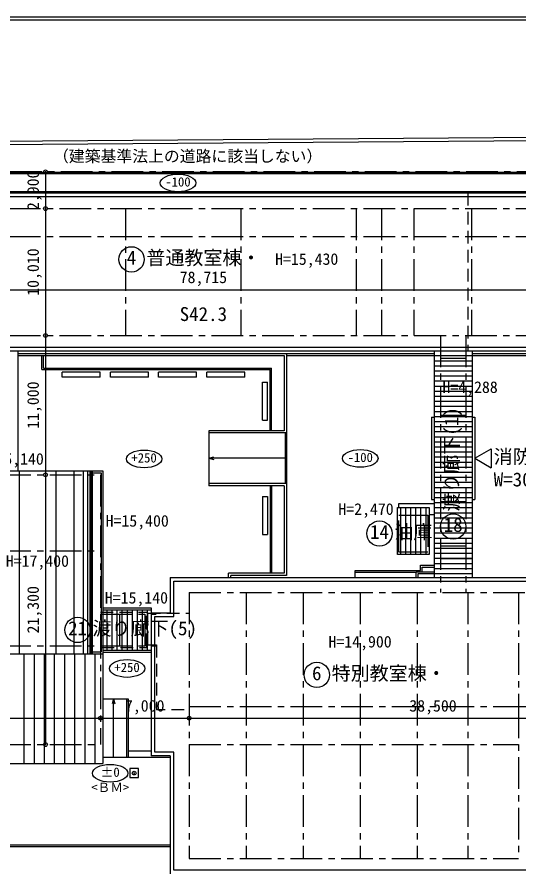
# Model space of a CAD drawing. Units: millimetres at full size, sheet at 1:500. Extents: x -140000 to 140000, y -100000 to 100000.
# Drawn here: x -114 to 39486, y 32521 to 100000 of the extents above; entities that cross this region are included whole.
import ezdxf
from ezdxf.enums import TextEntityAlignment as Align

# ---------------------------------------------------------------- set-up
doc = ezdxf.new("R2010")
doc.units = ezdxf.units.MM
doc.header["$LTSCALE"] = 500
doc.header["$PDMODE"] = 32
doc.header["$PDSIZE"] = 300
for name, pattern in [('CHAIN1', [8, 5, -1, 1, -1]), ('DASHED2', [3, 2, -1]), ('DOUBLE_CHAIN1', [8.8, 5, -1, 0.6, -0.6, 0.6, -1])]:
    doc.linetypes.add(name, pattern=pattern)
for name, color, linetype in [('2-B', 7, 'Continuous'), ('5-0', 4, 'CHAIN1'), ('5-3', 6, 'Continuous'), ('5-4', 4, 'DASHED2'), ('5-9', 4, 'Continuous'), ('5-A', 3, 'Continuous'), ('5-B', 7, 'Continuous'), ('5-C', 4, 'Continuous'), ('D-3', 7, 'Continuous'), ('D-4', 7, 'Continuous'), ('D-7', 4, 'Continuous'), ('D-8', 7, 'Continuous'), ('D-9', 4, 'Continuous'), ('D-B', 7, 'Continuous'), ('F-0', 5, 'Continuous')]:
    doc.layers.add(name, color=color, linetype=linetype)
doc.styles.add('ＭＳ ゴシック', font='')
doc.styles.get('ＭＳ ゴシック').set_extended_font_data('MS Gothic')

msp = doc.modelspace()

# ---------------------------------------------------------------- linework, layer by layer
at = {"layer": '2-B'}
for p, q in [((2125.9, 87781.2), (2125.9, 84881.2)), ((2125.9, 84881.2), (2125.9, 74871.2)), ((-24766.9, 78476.2), (53948.1, 78476.2)), ((2125.9, 74871.2), (2125.9, 63871.2)), ((2125.9, 63871.2), (2125.9, 42571.2)), ((-17539.4, 44652.6), (6460.6, 44652.6)), ((6460.6, 44652.6), (13460.6, 44652.6)), ((13460.6, 44652.6), (51960.6, 44652.6))]:
    msp.add_line(p, q, dxfattribs=at)
at = {"layer": '5-0', "color": 7}
for p, q in [((-24766.9, 84881.2), (53948.1, 84881.2)), ((-24766.9, 74871.2), (53948.1, 74871.2)), ((13460.6, 54571.2), (13460.6, 33571.2)), ((13460.6, 54571.2), (51960.6, 54571.2)), ((39460.6, 45571.2), (51960.6, 45571.2)), ((39460.6, 45571.2), (39460.6, 33571.2)), ((13460.6, 33571.2), (39460.6, 33571.2))]:
    msp.add_line(p, q, dxfattribs=at)
at = {"layer": '5-0'}
for p, q in [((8448.1, 84881.2), (8448.1, 74871.2)), ((17548.1, 84881.2), (17548.1, 74871.2)), ((26648.1, 84881.2), (26648.1, 74871.2)), ((28648.1, 84881.2), (28648.1, 74871.2)), ((31198.1, 84881.2), (31198.1, 74871.2)), ((35748.1, 84881.2), (35748.1, 74871.2)), ((-24766.9, 82681.2), (53948.1, 82681.2)), ((33298.1, 74871.2), (33298.1, 54571.2)), ((35298.1, 74871.2), (35298.1, 54571.2)), ((33298.1, 73071.2), (35298.1, 73071.2)), ((33298.1, 72071.2), (35298.1, 72071.2)), ((33298.1, 68571.2), (35298.1, 68571.2)), ((33298.1, 61771.2), (35298.1, 61771.2)), ((30018.1, 60691.2), (32298.1, 60691.2)), ((30018.1, 57771.2), (30018.1, 60691.2)), ((33298.1, 58271.2), (35298.1, 58271.2)), ((-17539.4, 57871.2), (6460.6, 57871.2)), ((33298.1, 57271.2), (36298.1, 57271.2)), ((17960.6, 54571.2), (17960.6, 33571.2)), ((22460.6, 54571.2), (22460.6, 33571.2)), ((26960.6, 54571.2), (26960.6, 33571.2)), ((31460.6, 54571.2), (31460.6, 33571.2)), ((35460.6, 54571.2), (35460.6, 33571.2)), ((39460.6, 54571.2), (39460.6, 45571.2)), ((6460.6, 52871.2), (10860.6, 52871.2)), ((7960.6, 52871.2), (7960.6, 50371.2)), ((9960.6, 52871.2), (9960.6, 50371.2)), ((-17539.4, 50371.2), (10860.6, 50371.2)), ((13460.6, 45571.2), (39460.6, 45571.2)), ((13460.6, 42571.2), (39460.6, 42571.2))]:
    msp.add_line(p, q, dxfattribs=at)
at = {"layer": '5-0', "color": 7}
for points in [[(-17539.4, 63871.2), (6460.6, 63871.2), (6460.6, 42571.2)], [(-17539.4, 63871.2), (-17539.4, 42571.2), (6460.6, 42571.2)]]:
    msp.add_lwpolyline(points, dxfattribs=at)
at = {"layer": '5-0'}
msp.add_lwpolyline([(32298.1, 60691.2), (32298.1, 57771.2), (30018.1, 57771.2)], dxfattribs=at)
at = {"layer": '5-3'}
for p, q in [((-26016.9, 86131.2), (55198.1, 86131.2)), ((-25716.9, 85831.2), (54898.1, 85831.2)), ((55198.1, 73621.2), (-26016.9, 73621.2)), ((54898.1, 73921.2), (-25716.9, 73921.2)), ((-39.4, 64171.2), (-39.4, 73621.2)), ((-3674.4, 64171.2), (6660.6, 64171.2)), ((5810.6, 64171.2), (5810.6, 49736.2)), ((6660.6, 64171.2), (6660.6, 41071.2)), ((5810.6, 64021.2), (6510.6, 64021.2)), ((6510.6, 64021.2), (6510.6, 49886.2)), ((11960.6, 55771.2), (11960.6, 52971.2)), ((12260.6, 55471.2), (40660.6, 55471.2)), ((12260.6, 52671.2), (12260.6, 55471.2)), ((6660.6, 53371.2), (10460.6, 53371.2)), ((10460.6, 53371.2), (10460.6, 52971.2)), ((6660.6, 53221.2), (10460.6, 53221.2)), ((10460.6, 52971.2), (10460.6, 41671.2)), ((10460.6, 52971.2), (11960.6, 52971.2)), ((6660.6, 50021.2), (10460.6, 50021.2)), ((-3674.4, 49736.2), (6660.6, 49736.2)), ((5810.6, 49886.2), (6510.6, 49886.2)), ((6660.6, 49871.2), (10460.6, 49871.2)), ((11960.6, 41671.2), (10460.6, 41671.2)), ((11960.6, 41671.2), (11960.6, 32371.2)), ((-17764.4, 41071.2), (6660.6, 41071.2))]:
    msp.add_line(p, q, dxfattribs=at)
at = {"layer": '5-3', "color": 7}
for p, q in [((32798.1, 73621.2), (32798.1, 55771.2)), ((35798.1, 73621.2), (35798.1, 55771.2))]:
    msp.add_line(p, q, dxfattribs=at)
at = {"layer": '5-3', "color": 3}
for p, q in [((29918.1, 61291.2), (32398.1, 61291.2)), ((29918.1, 57571.2), (29918.1, 61291.2)), ((32398.1, 61291.2), (32398.1, 57571.2)), ((32398.1, 57571.2), (29918.1, 57571.2))]:
    msp.add_line(p, q, dxfattribs=at)
at = {"layer": '5-3', "color": 7}
for points in [[(31385.6, 55771.2), (31385.6, 56221.2), (32798.1, 56221.2)], [(31535.6, 55771.2), (31535.6, 56071.2), (32798.1, 56071.2)]]:
    msp.add_lwpolyline(points, dxfattribs=at)
at = {"layer": '5-3'}
for points in [[(40660.6, 55471.2), (40660.6, 32671.2), (12260.6, 32671.2), (12260.6, 41971.2), (10760.6, 41971.2), (10760.6, 52671.2), (12260.6, 52671.2)], [(11960.6, 55771.2), (40960.6, 55771.2), (40960.6, 32371.2)]]:
    msp.add_lwpolyline(points, dxfattribs=at)
at = {"layer": '5-4'}
for p, q in [((6460.6, 53018.7), (10098.1, 53018.7)), ((10098.1, 50223.7), (10098.1, 53018.7)), ((10198.1, 52946.2), (13460.6, 52946.2)), ((10198.1, 50446.2), (10198.1, 52946.2)), ((6535.6, 50223.7), (10098.1, 50223.7)), ((10198.1, 50446.2), (10885.6, 50446.2)), ((10885.6, 50446.2), (10885.6, 45321.2)), ((13060.6, 45321.2), (10885.6, 45321.2))]:
    msp.add_line(p, q, dxfattribs=at)
at = {"layer": '5-9'}
for p, q in [((-26116.9, 86231.2), (55298.1, 86231.2)), ((-39.4, 73446.2), (32798.1, 73446.2)), ((-39.4, 73296.2), (20968.1, 73296.2)), ((1848.1, 72176.2), (1848.1, 73296.2)), ((1968.1, 72296.2), (1968.1, 73296.2)), ((20968.1, 73296.2), (20968.1, 67351.2)), ((21148.1, 73446.2), (21148.1, 67171.2)), ((21148.1, 73296.2), (32798.1, 73296.2)), ((35798.1, 73446.2), (55148.1, 73446.2)), ((35798.1, 73296.2), (55298.1, 73296.2)), ((1968.1, 72296.2), (19968.1, 72296.2)), ((19968.1, 67351.2), (19968.1, 72296.2)), ((1848.1, 72176.2), (19848.1, 72176.2)), ((3448.1, 71576.2), (3448.1, 71976.2)), ((6448.1, 71576.2), (3448.1, 71576.2)), ((7248.1, 71576.2), (7248.1, 71976.2)), ((10248.1, 71576.2), (7248.1, 71576.2)), ((11048.1, 71576.2), (11048.1, 71976.2)), ((14048.1, 71576.2), (11048.1, 71576.2)), ((14848.1, 71576.2), (14848.1, 71976.2)), ((17848.1, 71576.2), (14848.1, 71576.2)), ((19848.1, 67351.2), (19848.1, 72176.2)), ((19248.1, 71176.2), (19648.1, 71176.2)), ((19248.1, 68176.2), (19248.1, 71176.2)), ((32598.1, 68421.2), (32798.1, 68421.2)), ((35798.1, 68421.2), (35998.1, 68421.2)), ((35998.1, 68421.2), (35998.1, 61921.2)), ((15028.1, 67351.2), (15028.1, 67171.2)), ((20968.1, 67351.2), (15028.1, 67351.2)), ((21148.1, 67171.2), (15028.1, 67171.2)), ((21028.1, 67171.2), (21028.1, 63171.2)), ((15028.1, 65171.2), (15414.5, 65274.7)), ((21148.1, 63171.2), (15028.1, 63171.2)), ((20968.1, 62991.2), (15028.1, 62991.2)), ((19848.1, 62991.2), (19848.1, 56101.2)), ((19968.1, 62991.2), (19968.1, 56101.2)), ((20968.1, 62991.2), (20968.1, 56101.2)), ((19248.1, 62166.2), (19248.1, 59166.2)), ((30018.1, 61291.2), (30018.1, 61591.2)), ((30018.1, 61591.2), (32798.1, 61591.2)), ((35798.1, 61921.2), (35998.1, 61921.2)), ((32398.1, 60741.2), (32798.1, 60741.2)), ((19248.1, 59166.2), (19648.1, 59166.2)), ((31710.6, 56726.2), (32798.1, 56726.2)), ((20968.1, 56101.2), (16568.1, 56101.2)), ((16568.1, 55771.2), (16568.1, 56101.2)), ((26560.6, 55771.2), (26560.6, 56321.2)), ((26560.6, 56171.2), (31385.6, 56171.2)), ((31860.6, 56576.2), (32798.1, 56576.2)), ((31860.6, 56221.2), (31860.6, 56576.2)), ((21148.1, 55921.2), (16748.1, 55921.2)), ((16748.1, 55771.2), (16748.1, 55921.2)), ((6660.6, 46171.2), (8510.6, 46171.2)), ((7485.6, 46171.2), (7589.1, 45784.8)), ((8510.6, 46171.2), (8660.6, 46171.2)), ((8510.6, 46171.2), (8510.6, 41571.2)), ((8660.6, 46171.2), (8660.6, 41571.2)), ((8660.6, 42071.2), (10460.6, 42071.2)), ((6660.6, 41571.2), (8510.6, 41571.2)), ((8510.6, 41571.2), (8660.6, 41571.2)), ((8660.6, 41571.2), (11960.6, 41571.2))]:
    msp.add_line(p, q, dxfattribs=at)
for points in [[(6448.1, 71576.2), (6448.1, 71976.2), (3448.1, 71976.2)], [(10248.1, 71576.2), (10248.1, 71976.2), (7248.1, 71976.2)], [(14048.1, 71576.2), (14048.1, 71976.2), (11048.1, 71976.2)], [(17848.1, 71576.2), (17848.1, 71976.2), (14848.1, 71976.2)], [(19248.1, 68176.2), (19648.1, 68176.2), (19648.1, 71176.2)], [(32598.1, 68421.2), (32598.1, 61921.2), (32798.1, 61921.2)], [(15028.1, 67171.2), (15028.1, 63171.2), (15028.1, 62991.2)], [(21148.1, 67171.2), (21148.1, 63171.2), (21148.1, 55921.2)], [(21028.1, 65171.2), (15028.1, 65171.2), (15414.5, 65067.6)], [(19248.1, 62166.2), (19648.1, 62166.2), (19648.1, 59166.2)], [(26560.6, 56321.2), (31710.6, 56321.2), (31710.6, 56726.2)], [(7485.6, 41571.2), (7485.6, 46171.2), (7382.1, 45784.8)]]:
    msp.add_lwpolyline(points, dxfattribs=at)
at = {"layer": '5-A', "color": 7, "linetype": 'DASHED2'}
msp.add_line((35448.1, 86131.2), (35448.1, 73621.2), dxfattribs=at)
at = {"layer": '5-A', "color": 6}
msp.add_line((35998.1, 65171.2), (37297.1, 64421.2), dxfattribs=at)
msp.add_lwpolyline([(35998.1, 65171.2), (37297.1, 65921.2), (37297.1, 64421.2)], dxfattribs=at)
at = {"layer": '5-A'}
for centre in [(8915.6, 80876.2), (34298.1, 59783.7), (28483.1, 59231.2), (4660.6, 51621.2), (23535.6, 48071.2)]:
    msp.add_circle(centre, 1000, dxfattribs=at)
at = {"layer": '5-B'}
for p in [(2125.9, 87781.2), (2125.9, 84881.2), (2125.9, 74871.2), (2125.9, 63871.2), (6460.6, 44652.6), (13460.6, 44652.6), (2125.9, 42571.2)]:
    msp.add_point(p, dxfattribs=at)
at = {"layer": '5-C'}
for p, q in [((32798.1, 73276.2), (35798.1, 73276.2)), ((32798.1, 72876.2), (35798.1, 72876.2)), ((32798.1, 72476.2), (35798.1, 72476.2)), ((32798.1, 72076.2), (35798.1, 72076.2)), ((32798.1, 71676.2), (35798.1, 71676.2)), ((32798.1, 71276.2), (35798.1, 71276.2)), ((32798.1, 70876.2), (35798.1, 70876.2)), ((32798.1, 70476.2), (35798.1, 70476.2)), ((32798.1, 70076.2), (35798.1, 70076.2)), ((32798.1, 69676.2), (35798.1, 69676.2)), ((32798.1, 69276.2), (35798.1, 69276.2)), ((32798.1, 68876.2), (35798.1, 68876.2)), ((32798.1, 68476.2), (35798.1, 68476.2)), ((32798.1, 68076.2), (35798.1, 68076.2)), ((32798.1, 67676.2), (35798.1, 67676.2)), ((32798.1, 67276.2), (35798.1, 67276.2)), ((32798.1, 66876.2), (35798.1, 66876.2)), ((32798.1, 66476.2), (35798.1, 66476.2)), ((32798.1, 66076.2), (35798.1, 66076.2)), ((32798.1, 65676.2), (35798.1, 65676.2)), ((32798.1, 65276.2), (35798.1, 65276.2)), ((32798.1, 64876.2), (35798.1, 64876.2)), ((53.9, 64171.2), (53.9, 49736.2)), ((2932.3, 64171.2), (2932.3, 49736.2)), ((4371.4, 64171.2), (4371.4, 49736.2)), ((5091, 64171.2), (5091, 49736.2)), ((5450.8, 64171.2), (5450.8, 49736.2)), ((5630.7, 64171.2), (5630.7, 49736.2)), ((5720.7, 64171.2), (5720.7, 49736.2)), ((32798.1, 64476.2), (35798.1, 64476.2)), ((32798.1, 64076.2), (35798.1, 64076.2)), ((32798.1, 63676.2), (35798.1, 63676.2)), ((32798.1, 63276.2), (35798.1, 63276.2)), ((32798.1, 62876.2), (35798.1, 62876.2)), ((32798.1, 62476.2), (35798.1, 62476.2)), ((32798.1, 62076.2), (35798.1, 62076.2)), ((32798.1, 61676.2), (35798.1, 61676.2)), ((30158.1, 57571.2), (30158.1, 61291.2)), ((30558.1, 57571.2), (30558.1, 61291.2)), ((30958.1, 57571.2), (30958.1, 61291.2)), ((31358.1, 57571.2), (31358.1, 61291.2)), ((31758.1, 57571.2), (31758.1, 61291.2)), ((32158.1, 57571.2), (32158.1, 61291.2)), ((32798.1, 61276.2), (35798.1, 61276.2)), ((32798.1, 60876.2), (35798.1, 60876.2)), ((32798.1, 60476.2), (35798.1, 60476.2)), ((32798.1, 60076.2), (35798.1, 60076.2)), ((32798.1, 59676.2), (35798.1, 59676.2)), ((32798.1, 59276.2), (35798.1, 59276.2)), ((32798.1, 58876.2), (35798.1, 58876.2)), ((32798.1, 58476.2), (35798.1, 58476.2)), ((32798.1, 58076.2), (35798.1, 58076.2)), ((32798.1, 57676.2), (35798.1, 57676.2)), ((32798.1, 57276.2), (35798.1, 57276.2)), ((32798.1, 56876.2), (35798.1, 56876.2)), ((32798.1, 56476.2), (35798.1, 56476.2)), ((32798.1, 56076.2), (35798.1, 56076.2)), ((6960.6, 53221.2), (6960.6, 50021.2)), ((7360.6, 53221.2), (7360.6, 50021.2)), ((7760.6, 53221.2), (7760.6, 50021.2)), ((8160.6, 53221.2), (8160.6, 50021.2)), ((8560.6, 53221.2), (8560.6, 50021.2)), ((8960.6, 53221.2), (8960.6, 50021.2)), ((9360.6, 53221.2), (9360.6, 50021.2)), ((9760.6, 53221.2), (9760.6, 50021.2)), ((10160.6, 53221.2), (10160.6, 50021.2)), ((448.1, 41071.2), (448.1, 49736.2)), ((1248.1, 41071.2), (1248.1, 49736.2)), ((2048.1, 41071.2), (2048.1, 49736.2)), ((2848.1, 41071.2), (2848.1, 49736.2)), ((3648.1, 41071.2), (3648.1, 49736.2)), ((4448.1, 41071.2), (4448.1, 49736.2)), ((5248.1, 41071.2), (5248.1, 49736.2)), ((6048.1, 41071.2), (6048.1, 49736.2))]:
    msp.add_line(p, q, dxfattribs=at)
at = {"layer": 'D-3'}
for p, q in [((-23176.9, 34651.4), (11960.6, 34651.4)), ((-23176.9, 34531.4), (11960.6, 34531.4))]:
    msp.add_line(p, q, dxfattribs=at)
at = {"layer": 'D-4', "linetype": 'DOUBLE_CHAIN1'}
msp.add_line((-61437.2, 87701.2), (57815.1, 87701.2), dxfattribs=at)
at = {"layer": 'D-4'}
for centre in [(307.8, 87701.2), (2307.8, 87701.2), (4307.8, 87701.2), (6307.8, 87701.2), (8307.8, 87701.2), (10307.8, 87701.2), (12307.8, 87701.2), (14307.8, 87701.2), (16307.8, 87701.2), (18307.8, 87701.2), (20307.8, 87701.2), (22307.8, 87701.2), (24307.8, 87701.2), (26307.8, 87701.2), (28307.8, 87701.2), (30307.8, 87701.2), (32307.8, 87701.2), (34307.8, 87701.2), (36307.8, 87701.2), (38307.8, 87701.2)]:
    msp.add_circle(centre, 30, dxfattribs=at)
at = {"layer": 'D-7'}
msp.add_lwpolyline([(8770.6, 39971.2), (9470.6, 39971.2), (9470.6, 40671.2), (8770.6, 40671.2)], close=True, dxfattribs=at)
at = {"layer": 'D-8'}
for p, q in [((-11473.4, 90131.2), (52133.8, 90611.2)), ((52133.8, 90311.2), (-11471.1, 89831.2))]:
    msp.add_line(p, q, dxfattribs=at)
at = {"layer": 'D-8', "linetype": 'CHAIN1'}
msp.add_line((57832.4, 87781.2), (-62151.7, 87781.2), dxfattribs=at)
at = {"layer": 'D-9', "color": 7}
for points in [[(-61510.9, 87761.2), (57828.1, 87761.2), (59720.6, 86900)], [(-61363.5, 87641.2), (57802.1, 87641.2), (59635.7, 86806.8)]]:
    msp.add_lwpolyline(points, dxfattribs=at)
at = {"layer": 'D-B'}
for centre in [(12584.7, 86905.3), (9909.7, 65119.5), (26968.3, 65160.9), (8564.4, 48579.4), (7235.3, 40310.3)]:
    msp.add_ellipse(centre, major_axis=(-1400, 0), ratio=0.5, dxfattribs=at)
msp.add_point((9120.6, 40321.2), dxfattribs=at)
at = {"layer": 'F-0'}
for p, q in [((140000, 100000), (-140000, 100000)), ((139750, 99750), (-139750, 99750))]:
    msp.add_line(p, q, dxfattribs=at)

# ---------------------------------------------------------------- texts
at = {"layer": '5-A', "style": 'ＭＳ ゴシック'}
for s, p in [('普通教室棟・', (10090.6, 80126.2)), ('4', (8540.6, 80126.2)), ('S42.3', (12715.6, 75678.7)), ('消防用通路', (37497.1, 64421.2)), ('W=3000 H=3700', (37497.1, 62621.2)), ('油庫', (29658.1, 58481.2)), ('18', (33548.1, 59033.7)), ('14', (27733.1, 58481.2)), ('21', (3910.6, 50871.2)), ('渡り廊下(5)', (5835.6, 50871.2)), ('6', (23160.6, 47321.2)), ('特別教室棟・', (24710.6, 47321.2))]:
    msp.add_text(s, height=1100, dxfattribs=at).set_placement(p, align=Align.BOTTOM_LEFT)
msp.add_text('渡り廊下(1)', height=1100, rotation=90, dxfattribs=at).set_placement((35048.1, 60958.7), align=Align.BOTTOM_LEFT)
at = {"layer": '5-B', "style": 'ＭＳ ゴシック'}
for s, p in [('2,900', (1875.9, 84768.7)), ('10,010', (1875.9, 78001.2)), ('11,000', (1875.9, 67496.2)), ('21,300', (1875.9, 51346.2))]:
    msp.add_text(s, height=916.4, rotation=90, dxfattribs=at).set_placement(p, align=Align.BOTTOM_LEFT)
for s, p in [('H=15,430', (20247, 80166.3)), ('78,715', (12715.6, 78726.2)), ('H=4,288', (33452.2, 70056.1)), ('H=15,140', (-2995.5, 64391.5)), ('H=2,470', (25238.4, 60429.6)), ('H=15,400', (6869.3, 59502.2)), ('H=17,400', (-1006.9, 56328.7)), ('H=15,140', (6810.6, 53431.3)), ('H=14,900', (24460.6, 49960.7)), ('7,000', (8398.1, 44902.6)), ('38,500', (30835.6, 44902.6))]:
    msp.add_text(s, height=916.4, dxfattribs=at).set_placement(p, align=Align.BOTTOM_LEFT)
at = {"layer": 'D-B', "style": 'ＭＳ ゴシック'}
msp.add_text('（建築基準法上の道路に該当しない）', height=916.4, dxfattribs=at).set_placement((2718.9, 88288.1), align=Align.BOTTOM_LEFT)
at = {"layer": 'D-B', "color": 4, "style": 'ＭＳ ゴシック'}
for s, p in [('-100', (11584.7, 86405.3)), ('+250', (8909.7, 64619.5)), ('-100', (25968.3, 64660.9)), ('+250', (7564.4, 48079.4)), ('±0', (6485.3, 39810.3)), ('<ＢＭ>', (5735.3, 38610.3))]:
    msp.add_text(s, height=733.1, dxfattribs=at).set_placement(p, align=Align.BOTTOM_LEFT)

doc.saveas('drawing.dxf')
